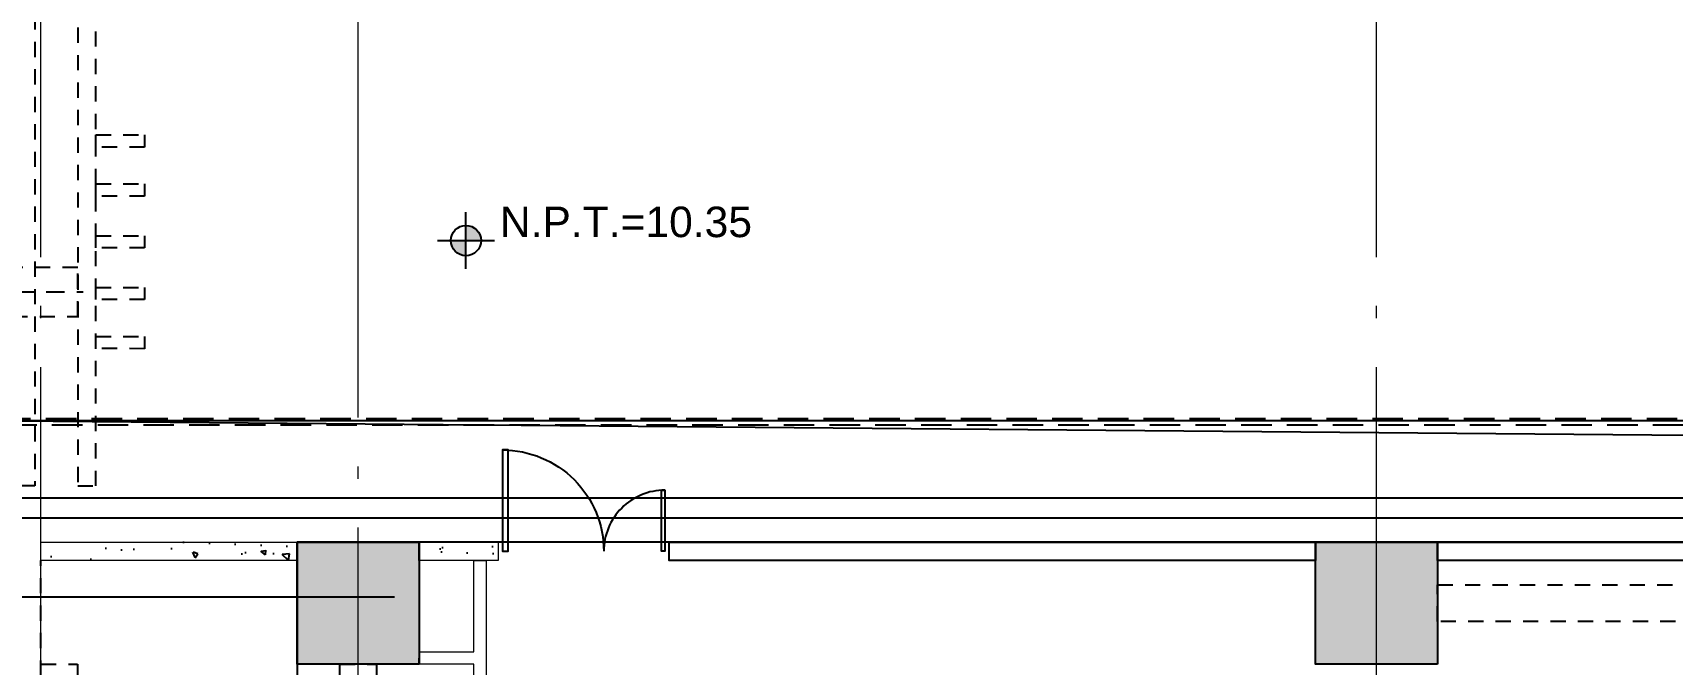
# Model space of a CAD drawing. Header units: metres. Extents: x -22 to 564, y 0 to 143.
# Drawn here: x -5.74 to 7.7, y 48.48 to 53.65 of the extents above; entities that cross this region are included whole.
import ezdxf
from ezdxf.xclip import XClip

# ---------------------------------------------------------------- set-up
doc = ezdxf.new("R2010")
doc.units = ezdxf.units.M
doc.header["$XCLIPFRAME"] = 2
for name, pattern in [('EJES630', [6.3, 5.5, -0.4, 0, -0.4]), ('XREF PB NEURO-ONCOLOGIA$0$CONJUNTO TLAHUAC$0$HIDDEN2', [0.1875, 0.125, -0.0625]), ('XREF PB NEURO-ONCOLOGIA$0$DASHED2', [0.375, 0.25, -0.125]), ('XREF PB NEURO-ONCOLOGIA$0$HIDDE150', [0.24, 0.15, -0.09]), ('XREF PB NEURO-ONCOLOGIA$0$HIDDEN2', [0.1875, 0.125, -0.0625]), ('XREF RADIOFARMACIA$0$CONJUNTO TLAHUAC$0$HIDDEN2', [0.1875, 0.125, -0.0625])]:
    doc.linetypes.add(name, pattern=pattern)
for name, color, linetype, lineweight in [('EJES', 11, 'EJES630', 0), ('XREF RADIOFARMACIA$0$Bunker', 6, 'Continuous', 18), ('XREF RADIOFARMACIA$0$MUROS DE TABLAROCA', 150, 'Continuous', 13)]:
    doc.layers.add(name, color=color, linetype=linetype, lineweight=lineweight)
for name, color, linetype in [('NIVELES', 9, 'Continuous'), ('XREF  PB CONJ$0$BANQUETA', 53, 'Continuous'), ('XREF  PB CONJ$0$PARQUE', 251, 'Continuous'), ('XREF  PB CONJ$0$REFERENCIA COLUMNAS NEURO', 7, 'Continuous'), ('XREF PB NEURO-ONCOLOGIA$0$-CG-M-WALL', 7, 'Continuous'), ('XREF PB NEURO-ONCOLOGIA$0$COLUMNAS', 6, 'Continuous'), ('XREF PB NEURO-ONCOLOGIA$0$CONTRAVENTEOS', 6, 'XREF PB NEURO-ONCOLOGIA$0$HIDDEN2'), ('XREF PB NEURO-ONCOLOGIA$0$LAMINA MULTIPERFORADA', 9, 'Continuous'), ('XREF PB NEURO-ONCOLOGIA$0$MOBILIARIO', 161, 'Continuous'), ('XREF PB NEURO-ONCOLOGIA$0$NOVIDESA', 11, 'Continuous'), ('XREF PB NEURO-ONCOLOGIA$0$PROYECCIÓN', 8, 'XREF PB NEURO-ONCOLOGIA$0$CONJUNTO TLAHUAC$0$HIDDEN2'), ('XREF RADIOFARMACIA$0$-CG-M-WALL', 7, 'Continuous'), ('XREF RADIOFARMACIA$0$CANCELES', 1, 'Continuous'), ('XREF RADIOFARMACIA$0$COLUMNAS', 6, 'Continuous'), ('XREF RADIOFARMACIA$0$MUROS', 3, 'Continuous'), ('XREF RADIOFARMACIA$0$NOVIDESA', 11, 'Continuous'), ('XREF RADIOFARMACIA$0$PROYECCIÓN', 8, 'XREF RADIOFARMACIA$0$CONJUNTO TLAHUAC$0$HIDDEN2')]:
    doc.layers.add(name, color=color, linetype=linetype)
doc.layers.get('Defpoints').off()
doc.styles.add('NIVELES', font='arial.ttf', dxfattribs={"height": 0.25})
pattern_1 = [(50, (-2551.04923, -1720.762), (0.455461672, -0.039847714), [0.047625, -0.523875]), (355, (-2551.04923, -1720.762), (-0.088108554, 0.47764211), [0.0381, -0.41910146]), (100.451445, (-2551.01127, -1720.76533), (0.36735312, 0.43779438), [0.04047502, -0.44522561]), (46.1842, (-2551.0492, -1720.635), (0.6776976, -0.10510582), [0.0714375, -0.7858125]), (96.635558, (-2550.99275, -1720.6438), (0.59351034, 0.61856531), [0.06071256, -0.66783902]), (351.18415, (-2551.0492, -1720.635), (0.59351034, 0.61856531), [0.05714992, -0.62864933]), (21, (-2550.98573, -1720.66676), (0.37903598, -0.255662995), [0.047625, -0.523875]), (326, (-2550.98573, -1720.66676), (0.15450507, 0.460469915), [0.0381, -0.4191]), (71.451445, (-2550.95414, -1720.68807), (0.53354105, 0.20480692), [0.04047502, -0.445224844]), (37.5, (-2551.04923, -1720.76201), (0.007721508, 0.211387597), [0, -0.41402, 0, -0.42545, 0, -0.4206875]), (7.5, (-2551.04923, -1720.762), (0.167049156, 0.250451437), [0, -0.24257, 0, -0.404495, 0, -0.1603375]), (327.5, (-2551.19083, -1720.76201), (0.338976488, -0.01432186), [0, -0.15875, 0, -0.4953, 0, -0.657225]), (317.5, (-2551.25433, -1720.762), (0.370322953, 0.063566228), [0, -0.206375, 0, -0.32893, 0, -0.466725])]

# ---------------------------------------------------------------- blocks, each defined once
blk = doc.blocks.new('XREF PB NEURO-ONCOLOGIA$0$C-1')
at = {"layer": 'XREF PB NEURO-ONCOLOGIA$0$-CG-M-WALL', "true_color": 0x636466}
h = blk.add_hatch(color=251, dxfattribs=at)
h.dxf.hatch_style = 1
h.paths.add_polyline_path([(-0.5, -0.5), (-0.5, 0.5), (0.5, 0.5), (0.5, -0.5)])
blk.add_lwpolyline([(-0.5, -0.5), (-0.5, 0.5), (0.5, 0.5), (0.5, -0.5)], close=True)
blk = doc.blocks.new('XREF PB NEURO-ONCOLOGIA$0$A$C234d6239')
at = {"layer": 'XREF PB NEURO-ONCOLOGIA$0$COLUMNAS', "color": 32, "linetype": 'XREF PB NEURO-ONCOLOGIA$0$HIDDE150', "true_color": 0xcd6928}
blk.add_line((2.05, 6.807, 0), (2.05, 1.754, -0.008), dxfattribs=at)
at = {"layer": 'XREF PB NEURO-ONCOLOGIA$0$PROYECCIÓN'}
for points in [[(-5.967, 2.56), (-5.967, 6.37), (11.919, 6.37), (10.624, 2.15), (0.46, 2.15), (0.46, 2.56)], [(0.46, 1.649), (10.47, 1.65), (10.516, 1.799), (0.46, 1.799)], [(1.586, 1.65), (1.686, 1.65), (1.685, 1.25), (1.585, 1.25)], [(1.987, 1.65), (2.087, 1.65), (2.087, 1.25), (1.987, 1.25)], [(2.835, 1.65), (2.935, 1.65), (2.935, 1.25), (2.835, 1.25)], [(3.237, 1.65), (3.337, 1.65), (3.337, 1.25), (3.237, 1.25)]]:
    blk.add_lwpolyline(points, close=True, dxfattribs=at)
for points, elevation in [([(2.25, 1.799), (2.25, 2.56), (1.85, 2.56), (1.85, 1.799)], -0.004), ([(2.411, 1.65), (2.511, 1.65), (2.511, 1.25), (2.411, 1.25)], -0.009)]:
    blk.add_lwpolyline(points, close=True, dxfattribs=dict(at, elevation=elevation))
blk = doc.blocks.new('XREF PB NEURO-ONCOLOGIA')
at = {"layer": 'XREF PB NEURO-ONCOLOGIA$0$CONTRAVENTEOS', "color": 3, "elevation": 0}
for points in [[(7.902, 51.176), (15.002, 51.176), (15.002, 50.876), (7.902, 50.876)], [(15.652, 39.726), (15.652, 32.376), (15.352, 32.376), (15.352, 39.726)]]:
    blk.add_lwpolyline(points, close=True, dxfattribs=at)
at = {"layer": 'XREF PB NEURO-ONCOLOGIA$0$CONTRAVENTEOS', "elevation": 0}
blk.add_lwpolyline([(7.902, 48.726), (15.002, 48.726), (15.002, 48.426), (7.902, 48.426)], close=True, dxfattribs=at)
at = {"layer": 'XREF PB NEURO-ONCOLOGIA$0$LAMINA MULTIPERFORADA', "linetype": 'XREF PB NEURO-ONCOLOGIA$0$DASHED2', "elevation": 0}
for points in [[(-0.751, 60.886), (17.014, 60.886), (17.014, 26.926), (22.312, 26.926), (22.312, -3.054), (-0.751, -3.054)], [(-0.701, 60.836), (16.964, 60.836), (16.964, 26.876), (22.262, 26.876), (22.262, -3.004), (-0.701, -3.004)]]:
    blk.add_lwpolyline(points, close=True, dxfattribs=at)
at = {"layer": 'XREF PB NEURO-ONCOLOGIA$0$NOVIDESA', "elevation": 0}
for points in [[(16.362, 26.226), (16.362, 60.236), (-0.308, 60.236), (-0.308, 32.376)], [(-0.148, 32.376), (-0.148, 60.076), (16.202, 60.076), (16.202, 26.066)]]:
    blk.add_lwpolyline(points, dxfattribs=at)
at = {"layer": 'XREF PB NEURO-ONCOLOGIA$0$COLUMNAS'}
for p in [(15.502, 48.576, 0), (15.502, 40.226, 0)]:
    blk.add_blockref('XREF PB NEURO-ONCOLOGIA$0$C-1', p, dxfattribs=at)
at = {"layer": 'XREF PB NEURO-ONCOLOGIA$0$MOBILIARIO'}
blk.add_blockref('XREF PB NEURO-ONCOLOGIA$0$A$C234d6239', (16.002, 49.076, 0), dxfattribs=at)
blk = doc.blocks.new('NPT')
h = blk.add_hatch(color=256)
h.paths.add_polyline_path([(0, 0.124), (0, 0), (0.124, 0, 0.414214)])
h.paths.add_polyline_path([(0, 0), (-0.124, 0, 0.414214), (0, -0.124)])
for p, q in [((0, -0.233), (0, 0.233)), ((-0.233, 0), (0.233, 0))]:
    blk.add_line(p, q)
blk.add_circle((0, 0), 0.124)
at = {"style": 'NIVELES'}
for p in [(0.278, 0.028), (0.278, -0.288)]:
    blk.add_attdef('NIVEL', p, '', height=0.25, dxfattribs=at)
blk = doc.blocks.new('XREF  PB CONJ$0$A$C7782c7fa')
at = {"extrusion": (-0.000703972, -0.00049541, 1)}
blk.add_lwpolyline([(-12.409, 56.381), (-23.363, 71.946)], dxfattribs=at)
blk.add_lwpolyline([(3.876, 6.307), (21.255, 18.537), (6.107, 40.061), (1.773, 37.011), (-12.5, 57.292), (-25.544, 48.113)], close=True)
blk = doc.blocks.new('XREF  PB CONJ')
at = {"layer": 'XREF  PB CONJ$0$PARQUE', "true_color": 0x136734}
h = blk.add_hatch(dxfattribs=at)
h.set_pattern_fill('CROSS', color=116, scale=0.02, angle=90)
edge = h.paths.add_edge_path()
edge.add_line((3.588, 104.606), (1.694, 104.368))
edge.add_line((1.694, 104.368), (2.478, 17.608))
edge.add_line((2.478, 17.608), (97.731, 17.934))
edge.add_arc((97.725, 19.237), 1.303, 270.2752, 363.1006)
edge.add_line((99.026, 19.307), (96.476, 19.308))
edge.add_line((96.476, 19.308), (96.602, 20.224))
edge.add_line((96.602, 20.224), (62.413, 20.224))
edge.add_arc((58.633, 24.654), 5.823, 229.5247, 310.4753, ccw=False)
edge.add_line((54.853, 20.224), (26.253, 20.219))
edge.add_line((26.253, 20.219), (4.284, 20.03))
edge.add_line((4.284, 20.03), (4.055, 46.691))
edge.add_line((4.055, 46.691), (2.388, 46.691))
edge.add_line((2.388, 46.691), (2.388, 54.803))
edge.add_line((2.388, 54.803), (3.985, 54.803))
edge.add_line((3.985, 54.803), (3.746, 82.668))
edge.add_line((3.746, 82.668), (3.618, 95.256))
edge.add_line((3.618, 95.256), (3.588, 104.606))
at = {"layer": 'XREF  PB CONJ$0$BANQUETA'}
blk.add_lwpolyline([(35.964, 46.524), (37.578, 51.782), (35.964, 52.277), (35.964, 54.578), (22.641, 58.668, -0.327055), (21.793, 59.805), (21.674, 73.621), (22.434, 73.628, 0.414214), (23.029, 74.233), (23, 77.633, 0.414214), (22.395, 78.228), (21.635, 78.221), (21.596, 82.821)], format="xyb", dxfattribs=at)
at = {"layer": 'XREF  PB CONJ$0$REFERENCIA COLUMNAS NEURO', "color": 1, "lineweight": 5, "rotation": 325.356105481422}
blk.add_blockref('XREF  PB CONJ$0$A$C7782c7fa', (-2.134, 17.408), dxfattribs=at)
blk = doc.blocks.new('XREF RADIOFARMACIA$0$C-1')
at = {"layer": 'XREF RADIOFARMACIA$0$-CG-M-WALL', "true_color": 0x636466}
h = blk.add_hatch(color=251, dxfattribs=at)
h.dxf.hatch_style = 1
h.paths.add_polyline_path([(-0.5, -0.5), (-0.5, 0.5), (0.5, 0.5), (0.5, -0.5)])
blk.add_lwpolyline([(-0.5, -0.5), (-0.5, 0.5), (0.5, 0.5), (0.5, -0.5)], close=True)
blk = doc.blocks.new('XREF RADIOFARMACIA$0$GG')
at = {"layer": 'XREF RADIOFARMACIA$0$COLUMNAS'}
for p in [(49.073, 16.903, 0), (49.073, 8.553, 0)]:
    blk.add_blockref('XREF RADIOFARMACIA$0$C-1', p, dxfattribs=at)
blk = doc.blocks.new('XREF RADIOFARMACIA')
at = {"layer": 'XREF RADIOFARMACIA$0$NOVIDESA'}
h = blk.add_hatch(dxfattribs=at)
h.set_pattern_fill('AR-CONC', color=1, scale=0.0025)
h.set_pattern_definition(pattern_1)
h.paths.add_polyline_path([(16.15, 23.215), (16.15, 25.315), (16.3, 25.315), (16.3, 23.215)])
h = blk.add_hatch(dxfattribs=at)
h.set_pattern_fill('AR-CONC', color=1, scale=0.0025)
h.set_pattern_definition(pattern_1)
h.paths.add_polyline_path([(16.3, 21.566), (16.15, 21.566), (16.15, 22.216), (16.3, 22.216)])
at = {"layer": 'XREF RADIOFARMACIA$0$Bunker'}
for points in [[(16.15, 23.215), (16.15, 25.315), (16.3, 25.315), (16.3, 23.215)], [(16.3, 21.566), (16.15, 21.566), (16.15, 22.216), (16.3, 22.216)]]:
    blk.add_lwpolyline(points, close=True, dxfattribs=at)
at = {"layer": 'XREF RADIOFARMACIA$0$CANCELES'}
for points in [[(17.055, 21.531), (16.225, 21.531), (16.225, 21.484), (17.055, 21.484), (17.055, 21.531, -0.414214), (16.225, 20.701)], [(16.726, 20.2), (16.225, 20.2), (16.225, 20.228), (16.726, 20.228), (16.726, 20.2, 0.414214), (16.225, 20.701)]]:
    blk.add_lwpolyline(points, format="xyb", dxfattribs=at)
at = {"layer": 'XREF RADIOFARMACIA$0$MUROS'}
for points in [[(16.3, 14.865), (16.15, 14.865), (16.15, 20.166), (16.3, 20.166)], [(16.3, 6.515), (16.15, 6.515), (16.15, 13.865), (16.3, 13.865)]]:
    blk.add_lwpolyline(points, close=True, dxfattribs=at)
at = {"layer": 'XREF RADIOFARMACIA$0$MUROS DE TABLAROCA'}
blk.add_lwpolyline([(13.4, 21.665), (13.4, 21.766), (15.3, 21.766), (15.3, 22.216), (15.401, 22.215), (15.401, 21.766), (16.15, 21.766), (16.15, 21.665), (13.4, 21.665)], dxfattribs=at)
at = {"layer": 'XREF RADIOFARMACIA$0$PROYECCIÓN'}
blk.add_line((14.081, 25.315, 0), (16.15, 25.315), dxfattribs=at)
blk.add_blockref('XREF RADIOFARMACIA$0$GG', (-33.272, 5.812, 0))

msp = doc.modelspace()

# ---------------------------------------------------------------- block references
at = {"rotation": 90}
msp.add_blockref('XREF PB NEURO-ONCOLOGIA', (45.501, 33.473), dxfattribs=at)

# ---------------------------------------------------------------- next in the draw order: block references
at = {"layer": 'NIVELES'}
ref = msp.add_blockref('NPT', (-2.191, 51.946), dxfattribs=at)
ref.add_attrib('NIVEL', 'N.P.T.=10.35', (-1.913, 51.974), dxfattribs={"layer": '0', "height": 0.25, "style": 'NIVELES'})

# ---------------------------------------------------------------- next in the draw order: block references
ref = msp.add_blockref('XREF  PB CONJ', (67.898, 28.71, 0), dxfattribs=dict(rotation=89.50849308405942))
XClip(ref).set_block_clipping_path([(-2.936402334, 82.9334608569), (21.1250270707, 82.9334608569), (21.1250270707, 49.0397586863), (26.6296707885, 49.0397586863), (26.6284018429, 17.4712422498), (-2.8531787476, 17.4341989701)])

# ---------------------------------------------------------------- next in the draw order: linework, layer by layer
at = {"elevation": 0}
msp.add_lwpolyline([(50.467, 55.973), (18.899, 55.974), (18.899, 50.47), (-14.995, 50.47), (-14.995, 26.408), (50.504, 26.491)], close=True, dxfattribs=at)
at = {"layer": 'EJES'}
for p, q in [((-5.675, 32.61), (-5.675, 60.365)), ((-3.075, 31.295), (-3.075, 59.05)), ((5.275, 32.61), (5.275, 59.05))]:
    msp.add_line(p, q, dxfattribs=at)

# ---------------------------------------------------------------- next in the draw order: block references
at = {"layer": 'Defpoints', "rotation": 90}
msp.add_blockref('XREF RADIOFARMACIA', (19.64, 33.175, 0), dxfattribs=at)

doc.saveas('drawing.dxf')
